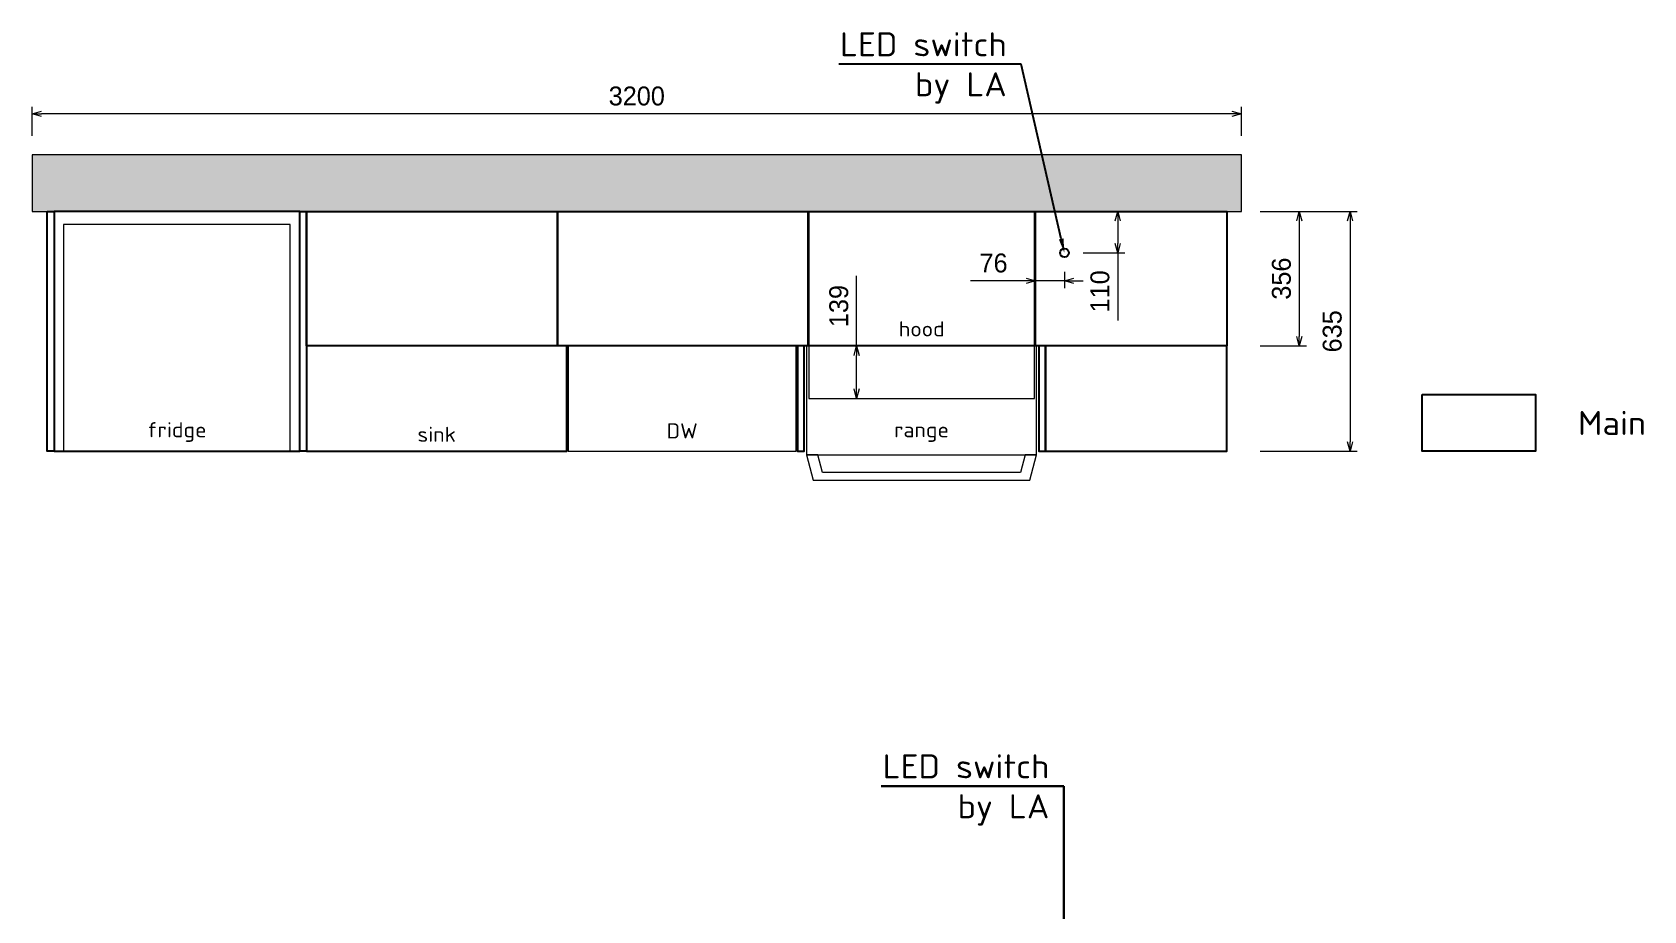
# Model space of a CAD drawing. Header units: millimetres. Extents: x 317748 to 451058, y -7309 to 88509.
# Drawn here: x 436597 to 440862, y 62188 to 64513 of the extents above; entities that cross this region are included whole.
import ezdxf
from ezdxf import colors
from ezdxf.entities.mleader import LeaderData, LeaderLine
from ezdxf.math import Vec2, Vec3

# ---------------------------------------------------------------- set-up
doc = ezdxf.new("R2010")
doc.units = ezdxf.units.MM
doc.header["$LTSCALE"] = 2
doc.header["$MEASUREMENT"] = 0
doc.header["$PDMODE"] = 3
doc.layers.get('0').update_dxf_attribs({"lineweight": 30})
doc.layers.get('Defpoints').update_dxf_attribs({"color": 255, "lineweight": 0})
for name, color, linetype, lineweight in [('Appliance', 4, 'Continuous', 20), ('Appliances', 4, 'Continuous', 13), ('Cabinets', 7, 'Continuous', 25), ('Dims', 4, 'Continuous', 20), ('Hatch_grey', 253, 'Continuous', 5), ('Text', 4, 'Continuous', 20)]:
    doc.layers.add(name, color=color, linetype=linetype, lineweight=lineweight)
doc.styles.add('AGS', font='ags.shx')
doc.styles.add('style1', font='simplex.shx')
doc.dimstyles.new('mm LG 30', dxfattribs={"dimtxt": 50, "dimasz": 25, "dimexe": 19, "dimexo": 50, "dimgap": 22, "dimtad": 1, "dimdec": 0, "dimdsep": 46, "dimtxsty": 'AGS', "dimblk": 'OPEN30', "dimcen": 2, "dimclrd": 256, "dimclre": 256, "dimclrt": 256, "dimadec": 0, "dimazin": 0, "dimtm": 1e-09, "dimtfac": 1, "dimtdec": 0, "dimtmove": 0, "dimatfit": 3, "dimldrblk": 'OPEN30', "dimfxl": 1, "dimtolj": 1, "dimlwd": -1, "dimlwe": -1, "dimarcsym": 0})

# ---------------------------------------------------------------- blocks, each defined once
blk = doc.blocks.new('_Open30')
at = {"color": 0, "linetype": 'ByBlock', "lineweight": -2}
for p, q in [((-1, 0.27), (0, 0)), ((0, 0), (-1, -0.27)), ((0, 0), (-1, 0))]:
    blk.add_line(p, q, dxfattribs=at)
blk = doc.blocks.new('*D281')
at = {"layer": 'Defpoints', "color": 0, "ltscale": 2, "transparency": 16777216}
for p in [(438652.1, 63683), (438778.4, 63683), (438652.1, 63544)]:
    blk.add_point(p, dxfattribs=at)
at = {"layer": 'Dims', "ltscale": 2, "transparency": 16777216}
for p, q in [((438778.4, 63683), (438778.4, 63868.7)), ((438702.1, 63683), (438797.4, 63683)), ((438778.4, 63569), (438778.4, 63658)), ((438702.1, 63544), (438797.4, 63544))]:
    blk.add_line(p, q, dxfattribs=at)
at = {"layer": 'Dims', "ltscale": 2, "transparency": 16777216, "xscale": 25, "yscale": 25, "zscale": 25}
for p, rotation in [((438778.4, 63683), 90), ((438778.4, 63544), 270)]:
    blk.add_blockref('_Open30', p, dxfattribs=dict(at, rotation=rotation))
at = {"layer": 'Dims', "ltscale": 2, "transparency": 16777216, "insert": (438731.4, 63788.4), "char_height": 50, "attachment_point": 5, "rotation": 90, "style": 'AGS'}
blk.add_mtext('\\A1;139', dxfattribs=at)
blk = doc.blocks.new('*D282')
at = {"layer": 'Defpoints', "color": 0, "ltscale": 2, "transparency": 16777216}
for p in [(439328.3, 64039), (439328.3, 63929.1), (439469.5, 63929.1)]:
    blk.add_point(p, dxfattribs=at)
at = {"layer": 'Dims', "ltscale": 2, "transparency": 16777216}
for p, q in [((439378.3, 64039), (439488.5, 64039)), ((439469.5, 64014), (439469.5, 63954.1)), ((439378.3, 63929.1), (439488.5, 63929.1)), ((439469.5, 63929.1), (439469.5, 63750.5))]:
    blk.add_line(p, q, dxfattribs=at)
at = {"layer": 'Dims', "ltscale": 2, "transparency": 16777216, "xscale": 25, "yscale": 25, "zscale": 25}
for p, rotation in [((439469.5, 64039), 90), ((439469.5, 63929.1), 270)]:
    blk.add_blockref('_Open30', p, dxfattribs=dict(at, rotation=rotation))
at = {"layer": 'Dims', "ltscale": 2, "transparency": 16777216, "insert": (439422.5, 63827.3), "char_height": 50, "attachment_point": 5, "rotation": 90, "style": 'AGS'}
blk.add_mtext('\\A1;110', dxfattribs=at)
blk = doc.blocks.new('*D283')
at = {"layer": 'Defpoints', "color": 0, "ltscale": 2, "transparency": 16777216}
for p in [(439252.1, 63929.1), (439328.3, 63929.1), (439252.1, 63855.1)]:
    blk.add_point(p, dxfattribs=at)
at = {"layer": 'Dims', "ltscale": 2, "transparency": 16777216}
for p, q in [((439227.1, 63855.1), (439079.6, 63855.1)), ((439252.1, 63879.1), (439252.1, 63836.1)), ((439328.3, 63855.1), (439252.1, 63855.1)), ((439328.3, 63879.1), (439328.3, 63836.1)), ((439353.3, 63855.1), (439378.3, 63855.1))]:
    blk.add_line(p, q, dxfattribs=at)
at = {"layer": 'Dims', "ltscale": 2, "transparency": 16777216, "xscale": 25, "yscale": 25, "zscale": 25}
blk.add_blockref('_Open30', (439252.1, 63855.1), dxfattribs=at)
at = {"layer": 'Dims', "ltscale": 2, "transparency": 16777216, "xscale": 25, "yscale": 25, "zscale": 25, "rotation": 180}
blk.add_blockref('_Open30', (439328.3, 63855.1), dxfattribs=at)
at = {"layer": 'Dims', "ltscale": 2, "transparency": 16777216, "insert": (439140.8, 63902.1), "char_height": 50, "attachment_point": 5, "style": 'AGS'}
blk.add_mtext('\\A1;76', dxfattribs=at)
blk = doc.blocks.new('*D284')
at = {"layer": 'Defpoints', "color": 0, "ltscale": 2, "transparency": 16777216}
for p in [(436596.6, 64297.1), (436596.6, 64189), (439796.6, 64189)]:
    blk.add_point(p, dxfattribs=at)
at = {"layer": 'Dims', "ltscale": 2, "transparency": 16777216}
for p, q in [((436596.6, 64239), (436596.6, 64316.1)), ((439796.6, 64239), (439796.6, 64316.1)), ((439771.6, 64297.1), (436621.6, 64297.1))]:
    blk.add_line(p, q, dxfattribs=at)
at = {"layer": 'Dims', "ltscale": 2, "transparency": 16777216, "xscale": 25, "yscale": 25, "zscale": 25, "rotation": 180}
blk.add_blockref('_Open30', (436596.6, 64297.1), dxfattribs=at)
at = {"layer": 'Dims', "ltscale": 2, "transparency": 16777216, "xscale": 25, "yscale": 25, "zscale": 25}
blk.add_blockref('_Open30', (439796.6, 64297.1), dxfattribs=at)
at = {"layer": 'Dims', "ltscale": 2, "transparency": 16777216, "insert": (438196.6, 64344.1), "char_height": 50, "attachment_point": 5, "style": 'AGS'}
blk.add_mtext('\\A1;3200', dxfattribs=at)
blk = doc.blocks.new('*D285')
at = {"layer": 'Defpoints', "color": 0, "ltscale": 2, "transparency": 16777216}
for p in [(439796.6, 64039), (439796.6, 63683), (439949.8, 63683)]:
    blk.add_point(p, dxfattribs=at)
at = {"layer": 'Dims', "ltscale": 2, "transparency": 16777216}
for p, q in [((439846.6, 64039), (439968.8, 64039)), ((439949.8, 64014), (439949.8, 63708)), ((439846.6, 63683), (439968.8, 63683))]:
    blk.add_line(p, q, dxfattribs=at)
at = {"layer": 'Dims', "ltscale": 2, "transparency": 16777216, "xscale": 25, "yscale": 25, "zscale": 25}
for p, rotation in [((439949.8, 64039), 90), ((439949.8, 63683), 270)]:
    blk.add_blockref('_Open30', p, dxfattribs=dict(at, rotation=rotation))
at = {"layer": 'Dims', "ltscale": 2, "transparency": 16777216, "insert": (439902.8, 63861), "char_height": 50, "attachment_point": 5, "rotation": 90, "style": 'AGS'}
blk.add_mtext('\\A1;356', dxfattribs=at)
blk = doc.blocks.new('*D286')
at = {"layer": 'Defpoints', "color": 0, "ltscale": 2, "transparency": 16777216}
for p in [(439796.6, 64039), (439796.6, 63404), (440084.3, 63404)]:
    blk.add_point(p, dxfattribs=at)
at = {"layer": 'Dims', "ltscale": 2, "transparency": 16777216}
for p, q in [((439846.6, 64039), (440103.3, 64039)), ((440084.3, 64014), (440084.3, 63429)), ((439846.6, 63404), (440103.3, 63404))]:
    blk.add_line(p, q, dxfattribs=at)
at = {"layer": 'Dims', "ltscale": 2, "transparency": 16777216, "xscale": 25, "yscale": 25, "zscale": 25}
for p, rotation in [((440084.3, 64039), 90), ((440084.3, 63404), 270)]:
    blk.add_blockref('_Open30', p, dxfattribs=dict(at, rotation=rotation))
at = {"layer": 'Dims', "ltscale": 2, "transparency": 16777216, "insert": (440037.3, 63721.5), "char_height": 50, "attachment_point": 5, "rotation": 90, "style": 'AGS'}
blk.add_mtext('\\A1;635', dxfattribs=at)
blk = doc.blocks.new('*D407')
at = {"layer": 'Defpoints', "color": 0, "ltscale": 2, "transparency": 16777216}
for p in [(76, 2535), (76, 2425), (217.2, 2425)]:
    blk.add_point(p, dxfattribs=at)
at = {"layer": 'Dims', "ltscale": 2, "transparency": 16777216}
for p, q in [((126, 2535), (236.2, 2535)), ((217.2, 2510), (217.2, 2450)), ((126, 2425), (236.2, 2425)), ((217.2, 2425), (217.2, 2246.5))]:
    blk.add_line(p, q, dxfattribs=at)
at = {"layer": 'Dims', "ltscale": 2, "transparency": 16777216, "xscale": 25, "yscale": 25, "zscale": 25}
for p, rotation in [((217.2, 2535), 90), ((217.2, 2425), 270)]:
    blk.add_blockref('_Open30', p, dxfattribs=dict(at, rotation=rotation))
at = {"layer": 'Dims', "ltscale": 2, "transparency": 16777216, "insert": (170.2, 2323.3), "char_height": 50, "attachment_point": 5, "rotation": 90, "style": 'AGS'}
blk.add_mtext('\\A1;110', dxfattribs=at)
blk = doc.blocks.new('*D408')
at = {"layer": 'Defpoints', "color": 0, "ltscale": 2, "transparency": 16777216}
for p in [(0, 2425), (76, 2425), (0, 2351.1)]:
    blk.add_point(p, dxfattribs=at)
at = {"layer": 'Dims', "ltscale": 2, "transparency": 16777216}
for p, q in [((-25, 2351.1), (-172.6, 2351.1)), ((0, 2375), (0, 2332.1)), ((76, 2351.1), (0, 2351.1)), ((76, 2375), (76, 2332.1)), ((101, 2351.1), (126, 2351.1))]:
    blk.add_line(p, q, dxfattribs=at)
at = {"layer": 'Dims', "ltscale": 2, "transparency": 16777216, "xscale": 25, "yscale": 25, "zscale": 25}
blk.add_blockref('_Open30', (0, 2351.1), dxfattribs=at)
at = {"layer": 'Dims', "ltscale": 2, "transparency": 16777216, "xscale": 25, "yscale": 25, "zscale": 25, "rotation": 180}
blk.add_blockref('_Open30', (76, 2351.1), dxfattribs=at)
at = {"layer": 'Dims', "ltscale": 2, "transparency": 16777216, "insert": (-111.3, 2398.1), "char_height": 50, "attachment_point": 5, "style": 'AGS'}
blk.add_mtext('\\A1;76', dxfattribs=at)
blk = doc.blocks.new('*U406')
at = {"layer": 'Appliance', "ltscale": 2}
blk.add_line((25, -13), (483, -13), dxfattribs=at)
at = {"layer": 'Cabinets'}
blk.add_circle((76, 2425), 11.5, dxfattribs=at)
at = {"ltscale": 2, "style": 'style1', "flags": 5}
blk.add_attdef('LED_SIDE', (0, -214.7), '', height=40, dxfattribs=at)
at = {"layer": 'Appliances', "ltscale": 2, "char_height": 40, "attachment_point": 1, "style": 'AGS'}
for s, insert in [('Gen5 linear LEDs', (25, -40)), ('switch by LA', (25, -107))]:
    blk.add_mtext_dynamic_manual_height_columns(s, width=595.469, gutter_width=1000, heights=[0], dxfattribs=dict(at, insert=insert))
at = {"layer": 'Dims', "ltscale": 2}
dim = blk.add_linear_dim(base=(217.2, 2425), p1=(76, 2535), p2=(76, 2425), angle=90, dimstyle='mm LG 30', override={"dimpost": '\\X'}, dxfattribs=at)
dim.commit()
dim.dimension.update_dxf_attribs({"geometry": '*D407', "text_midpoint": (217.2, 2323.3), "dimtype": 160})
dim = blk.add_linear_dim(base=(0, 2351.1), p1=(76, 2425), p2=(0, 2425), angle=180, dimstyle='mm LG 30', override={"dimpost": '\\X'}, dxfattribs=at)
dim.commit()
dim.dimension.update_dxf_attribs({"geometry": '*D408', "text_midpoint": (-111.3, 2398.1)})
at = {"layer": 'Dims'}
ml = blk.add_multileader_mtext('Standard', dxfattribs=at)
ml.set_content('LED switch\\Pby LA', color=256, style='style1')
ml.set_leader_properties()
ml.build(insert=Vec2(0, 0))
ml.multileader.update_dxf_attribs({"has_dogleg": 0, "text_left_attachment_type": 6, "text_right_attachment_type": 6, "dogleg_length": 0.36, "arrow_head_size": 38.1})
ctx = ml.context
ctx.base_point, ctx.char_height, ctx.arrow_head_size, ctx.landing_gap_size, ctx.plane_origin = Vec3(-502.2, 2915.5), 63.5, 38.1, 38.1, Vec3(-67.5, 2284.5)
ctx.left_attachment, ctx.right_attachment, ctx.text_align_type = 6, 6, 2
notes = []
notes.append((ctx, [(1, (1, 1, 0), (76.4, 2915.5), (-1, 0), 0.36, [(0, [(76, 2425)], 0, [])])]))
ctx.mtext.insert, ctx.mtext.width, ctx.mtext.alignment, ctx.mtext.flow_direction = Vec3(37.9, 3000.2), 521.91, 3, 5
for ctx, leaders in notes:
    for number, flags, end, landing, length, lines in leaders:
        leader = LeaderData()
        leader.index, (leader.has_last_leader_line, leader.has_dogleg_vector, leader.attachment_direction) = number, flags
        leader.last_leader_point, leader.dogleg_vector, leader.dogleg_length = Vec3(end), Vec3(landing), length
        for number, points, colour, breaks in lines:
            line = LeaderLine()
            line.index, line.vertices, line.color, line.breaks = number, Vec3.list(points), colors.encode_raw_color(colour), breaks
            leader.lines.append(line)
        ctx.leaders.append(leader)

msp = doc.modelspace()

# ---------------------------------------------------------------- hatches: boundary and pattern name
at = {"layer": 'Hatch_grey', "ltscale": 2}
h = msp.add_hatch(color=256, dxfattribs=at)
h.dxf.hatch_style = 1
h.paths.add_polyline_path([(436596.6, 64039), (439796.6, 64039), (439796.6, 64189), (436596.6, 64189)])

# ---------------------------------------------------------------- linework, layer by layer
at = {"layer": 'Appliances', "ltscale": 2}
for points in [[(439249.1, 64039), (438652.1, 64039), (438652.1, 63544), (439249.1, 63544)], [(436679.6, 63404), (437279.6, 63404), (437279.6, 64004), (436679.6, 64004)], [(438015.1, 63404), (438618.1, 63404), (438618.1, 63683), (438015.1, 63683)], [(438645.6, 63395), (439254.6, 63395), (439254.6, 63683), (438645.6, 63683)], [(439224.6, 63395), (439212, 63348), (438688.2, 63348), (438675.6, 63395), (438645.6, 63395), (438663.6, 63328), (439236.7, 63328), (439254.6, 63395)]]:
    msp.add_lwpolyline(points, close=True, dxfattribs=at)
at = {"layer": 'Cabinets', "ltscale": 2}
for points in [[(436636.6, 64039), (436654.6, 64039), (436654.6, 63404), (436636.6, 63404)], [(436654.6, 63404), (437304.6, 63404), (437304.6, 64039), (436654.6, 64039)], [(437304.6, 64039), (437322.6, 64039), (437322.6, 63404), (437304.6, 63404)], [(437322.6, 64039), (437986.6, 64039), (437986.6, 63683), (437322.6, 63683)], [(437986.6, 64039), (438650.6, 64039), (438650.6, 63683), (437986.6, 63683)], [(438650.6, 64039), (439250.6, 64039), (439250.6, 63683), (438650.6, 63683)], [(439250.6, 64039), (439758.6, 64039), (439758.6, 63683), (439250.6, 63683)], [(438011.6, 63683), (437322.6, 63683), (437322.6, 63404), (438011.6, 63404)], [(438639.6, 63683), (438621.6, 63683), (438621.6, 63404), (438639.6, 63404)], [(439278.6, 63683), (439260.6, 63683), (439260.6, 63404), (439278.6, 63404)], [(439278.6, 63404), (439758.6, 63404), (439758.6, 63683), (439278.6, 63683)], [(440274.8, 63554), (440574.8, 63554), (440574.8, 63404), (440274.8, 63404)]]:
    msp.add_lwpolyline(points, close=True, dxfattribs=at)
at = {"layer": 'Cabinets'}
msp.add_circle((439328.3, 63929.1), 11.5, dxfattribs=at)
at = {"layer": 'Hatch_grey', "ltscale": 2}
msp.add_lwpolyline([(436596.6, 64039), (439796.6, 64039), (439796.6, 64189), (436596.6, 64189)], close=True, dxfattribs=at)

# ---------------------------------------------------------------- block references
at = {"ltscale": 2}
msp.add_blockref('*U406', (439250.6, 59601.8), dxfattribs=at)

# ---------------------------------------------------------------- texts
at = {"layer": 'Dims', "char_height": 40, "attachment_point": 8, "style": 'style1'}
for s, insert in [('\\pxqc;hood', (438950.6, 63708)), ('\\pxqc;fridge', (436979.6, 63429)), ('\\pxqc;sink', (437667.1, 63429)), ('\\pxqc;DW', (438316.6, 63438)), ('\\pxqc;range', (438950.1, 63429))]:
    msp.add_mtext_dynamic_manual_height_columns(s, width=405.632, gutter_width=25, heights=[143], dxfattribs=dict(at, insert=insert))
at = {"layer": 'Text', "insert": (440687.6, 63479), "char_height": 63.5, "attachment_point": 4, "style": 'style1'}
msp.add_mtext_dynamic_manual_height_columns('Main', width=954.766, gutter_width=25.4, heights=[332.5], dxfattribs=at)

# ---------------------------------------------------------------- dimensions: what is measured, and where the dimension line sits
at = {"layer": 'Dims', "ltscale": 2}
dim = msp.add_linear_dim(base=(436596.6, 64297.1), p1=(439796.6, 64189), p2=(436596.6, 64189), dimstyle='mm LG 30', override={"dimpost": '\\X'}, dxfattribs=at)
dim.commit()
dim.dimension.update_dxf_attribs({"geometry": '*D284', "text_midpoint": (438196.6, 64344.1)})
dim = msp.add_linear_dim(base=(439469.5, 63929.1), p1=(439328.3, 64039), p2=(439328.3, 63929.1), angle=90, dimstyle='mm LG 30', override={"dimpost": '\\X'}, dxfattribs=at)
dim.commit()
dim.dimension.update_dxf_attribs({"geometry": '*D282', "text_midpoint": (439469.5, 63827.3), "dimtype": 160})
for base, p1, p2, angle, picture, middle in [((439949.8, 63683), (439796.6, 64039), (439796.6, 63683), 90, '*D285', (439902.8, 63861)), ((440084.3, 63404), (439796.6, 64039), (439796.6, 63404), 90, '*D286', (440037.3, 63721.5)), ((439252.1, 63855.1), (439328.3, 63929.1), (439252.1, 63929.1), 180, '*D283', (439140.8, 63902.1)), ((438778.4, 63683), (438652.1, 63544), (438652.1, 63683), 90, '*D281', (438731.4, 63788.4))]:
    dim = msp.add_linear_dim(base=base, p1=p1, p2=p2, angle=angle, dimstyle='mm LG 30', override={"dimpost": '\\X'}, dxfattribs=at)
    dim.commit()
    dim.dimension.update_dxf_attribs({"geometry": picture, "text_midpoint": middle})

# ---------------------------------------------------------------- leaders
at = {"layer": 'Dims'}
ml = msp.add_multileader_mtext('Standard', dxfattribs=at)
ml.set_content('LED switch\\Pby LA', color=256, style='style1')
ml.set_leader_properties()
ml.build(insert=Vec2(0, 0))
ml.multileader.update_dxf_attribs({"has_dogleg": 0, "text_left_attachment_type": 6, "text_right_attachment_type": 6, "dogleg_length": 0.36, "arrow_head_size": 38.1})
ctx = ml.context
ctx.base_point, ctx.char_height, ctx.arrow_head_size, ctx.landing_gap_size, ctx.plane_origin = Vec3(438635.6, 64428.3), 63.5, 38.1, 38.1, Vec3(439184.8, 63788.6)
ctx.left_attachment, ctx.right_attachment, ctx.text_align_type = 6, 6, 2
notes = []
notes.append((ctx, [(1, (1, 1, 0), (439214.1, 64428.3), (-1, 0), 0.36, [(0, [(439328.3, 63929.1)], 0, [])])]))
ctx.mtext.insert, ctx.mtext.width, ctx.mtext.alignment, ctx.mtext.flow_direction = Vec3(439175.7, 64513), 521.91, 3, 5
for ctx, leaders in notes:
    for number, flags, end, landing, length, lines in leaders:
        leader = LeaderData()
        leader.index, (leader.has_last_leader_line, leader.has_dogleg_vector, leader.attachment_direction) = number, flags
        leader.last_leader_point, leader.dogleg_vector, leader.dogleg_length = Vec3(end), Vec3(landing), length
        for number, points, colour, breaks in lines:
            line = LeaderLine()
            line.index, line.vertices, line.color, line.breaks = number, Vec3.list(points), colors.encode_raw_color(colour), breaks
            leader.lines.append(line)
        ctx.leaders.append(leader)

doc.saveas('drawing.dxf')
